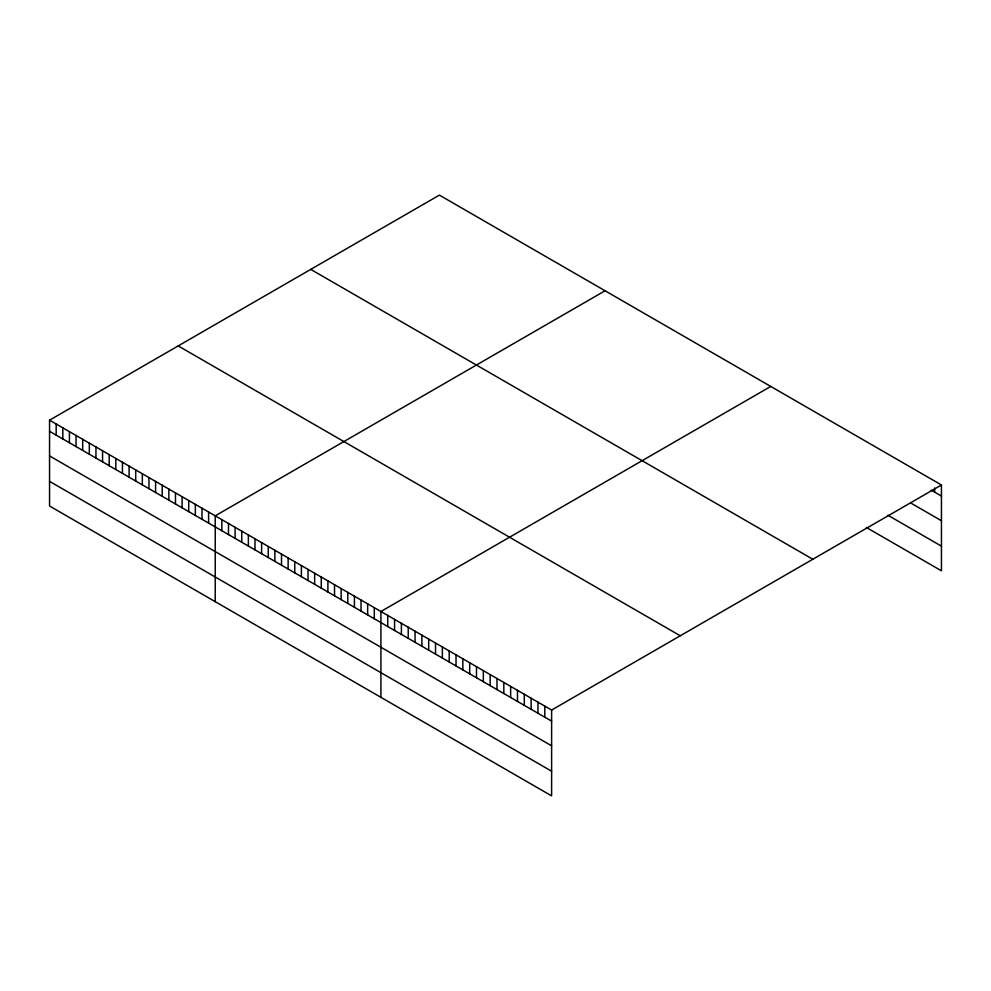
<?xml version="1.0" encoding="UTF-8"?>
<svg xmlns="http://www.w3.org/2000/svg" width="991" height="991" viewBox="0 0 991 991"><rect width="100%" height="100%" fill="white"/><g stroke="black" fill="none" stroke-linecap="round" stroke-linejoin="round"><path stroke-width="1.49" d="M49.55 420.184L551.615 710.052L551.615 795.884L49.55 506.017L49.55 420.184L439.385 195.116L941.45 484.983L941.45 570.816L866.345 527.46M605.067 290.772L215.233 515.84L215.233 601.673M770.75 386.428L380.916 611.497L380.916 697.33M551.615 710.052L941.45 484.983M931.206 490.149L941.45 496.057M910.729 502.994L941.45 520.733M887.961 515.27L941.45 546.152M310.74 269.391L812.806 559.246M178.194 345.909L680.26 635.776M49.55 431.271L551.615 721.126M49.55 455.934L551.615 745.802M49.55 481.353L551.615 771.221M934.624 487.968L934.624 492.118M544.79 706.1L544.79 717.187M537.964 702.161L537.964 713.247M531.126 698.221L531.126 709.308M524.301 694.282L524.301 705.357M517.475 690.331L517.475 701.417M510.65 686.391L510.65 697.478M503.824 682.452L503.824 693.539M496.986 678.513L496.986 689.6M490.161 674.574L490.161 685.648M483.335 670.622L483.335 681.709M476.51 666.683L476.51 677.77M469.684 662.744L469.684 673.83M462.847 658.804L462.847 669.879M456.021 654.853L456.021 665.94M449.196 650.914L449.196 662M442.37 646.974L442.37 658.061M435.532 643.035L435.532 654.11M428.707 639.084L428.707 650.17M421.881 635.144L421.881 646.231M415.056 631.205L415.056 642.292M408.23 627.266L408.23 638.34M401.392 623.314L401.392 634.401M394.567 619.375L394.567 630.462M387.741 615.436L387.741 626.523M374.288 607.669L374.288 618.756M367.661 603.841L367.661 614.928M361.034 600.013L361.034 611.1M354.406 596.186L354.406 607.272M347.779 592.358L347.779 603.445M341.152 588.53L341.152 599.617M334.524 584.715L334.524 595.789M327.897 580.887L327.897 591.961M321.27 577.059L321.27 588.146M314.642 573.232L314.642 584.318M308.015 569.404L308.015 580.491M301.388 565.576L301.388 576.663M294.761 561.748L294.761 572.835M288.133 557.921L288.133 569.007M281.506 554.105L281.506 565.18M274.879 550.278L274.879 561.352M268.251 546.45L268.251 557.537M261.624 542.622L261.624 553.709M254.997 538.794L254.997 549.881M248.369 534.967L248.369 546.053M241.742 531.139L241.742 542.226M235.115 527.311L235.115 538.398M228.487 523.496L228.487 534.57M221.86 519.668L221.86 530.742M208.606 512.013L208.606 523.099M201.978 508.185L201.978 519.272M195.351 504.357L195.351 515.444M188.724 500.529L188.724 511.616M182.096 496.702L182.096 507.788M175.469 492.886L175.469 503.961M168.842 489.059L168.842 500.133M162.214 485.231L162.214 496.318M155.587 481.403L155.587 492.49M148.96 477.575L148.96 488.662M142.332 473.748L142.332 484.834M135.705 469.92L135.705 481.007M129.078 466.092L129.078 477.179M122.45 462.277L122.45 473.351M115.823 458.449L115.823 469.523M109.196 454.621L109.196 465.708M102.569 450.794L102.569 461.88M95.941 446.966L95.941 458.053M89.314 443.138L89.314 454.225M82.687 439.31L82.687 450.397M76.059 435.483L76.059 446.569M69.432 431.655L69.432 442.742M62.805 427.839L62.805 438.914M56.177 424.012L56.177 435.099"/></g></svg>
